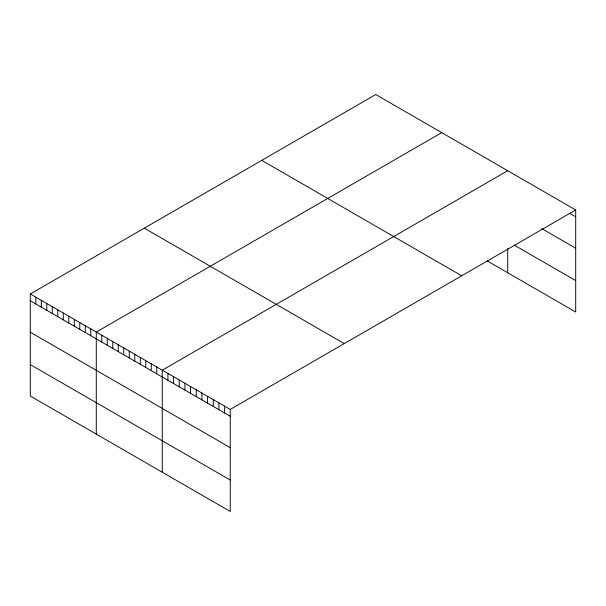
<?xml version="1.0" encoding="UTF-8"?>
<svg xmlns="http://www.w3.org/2000/svg" width="606" height="606" viewBox="0 0 606 606"><rect width="100%" height="100%" fill="white"/><g stroke="black" fill="none" stroke-linecap="round" stroke-linejoin="round"><path stroke-width="0.91" d="M30.3 293.986L230.242 409.421L230.242 511.464L30.3 396.029L30.3 293.986L375.758 94.536L575.7 209.971L575.7 312.014L487.3 260.974M441.736 132.631L96.278 332.08L96.278 434.123M507.722 170.725L162.264 370.175L162.264 472.218M230.242 409.421L575.7 209.971M570.034 213.517L575.7 216.789M541.711 228.591L575.7 248.21M514.191 245.082L575.7 280.593M261.754 160.355L461.696 275.791M144.304 228.167L344.246 343.602M30.3 300.803L230.242 416.239M30.3 332.224L230.242 447.66M30.3 364.6L230.242 480.035M507.722 248.528L507.722 272.768M224.576 406.149L224.576 412.966M218.91 402.876L218.91 409.694M213.244 399.612L213.244 406.421M207.585 396.339L207.585 403.157M201.919 393.067L201.919 399.884M196.253 389.794L196.253 396.612M190.587 386.53L190.587 393.339M184.921 383.257L184.921 390.067M179.255 379.985L179.255 386.802M173.589 376.712L173.589 383.53M167.93 373.44L167.93 380.257M156.765 367.001L156.765 373.811M151.265 363.827L151.265 370.637M145.766 360.646L145.766 367.463M140.266 357.472L140.266 364.289M134.767 354.298L134.767 361.115M129.275 351.124L129.275 357.941M123.775 347.95L123.775 354.768M118.276 344.776L118.276 351.594M112.777 341.602L112.777 348.42M107.277 338.428L107.277 345.246M101.778 335.254L101.778 342.072M90.786 328.906L90.786 335.716M85.287 325.733L85.287 332.542M79.787 322.559L79.787 329.369M74.288 319.377L74.288 326.195M68.789 316.203L68.789 323.021M63.289 313.029L63.289 319.847M57.79 309.855L57.79 316.673M52.29 306.681L52.29 313.499M46.798 303.508L46.798 310.325M41.299 300.334L41.299 307.151M35.799 297.16L35.799 303.977"/></g></svg>
